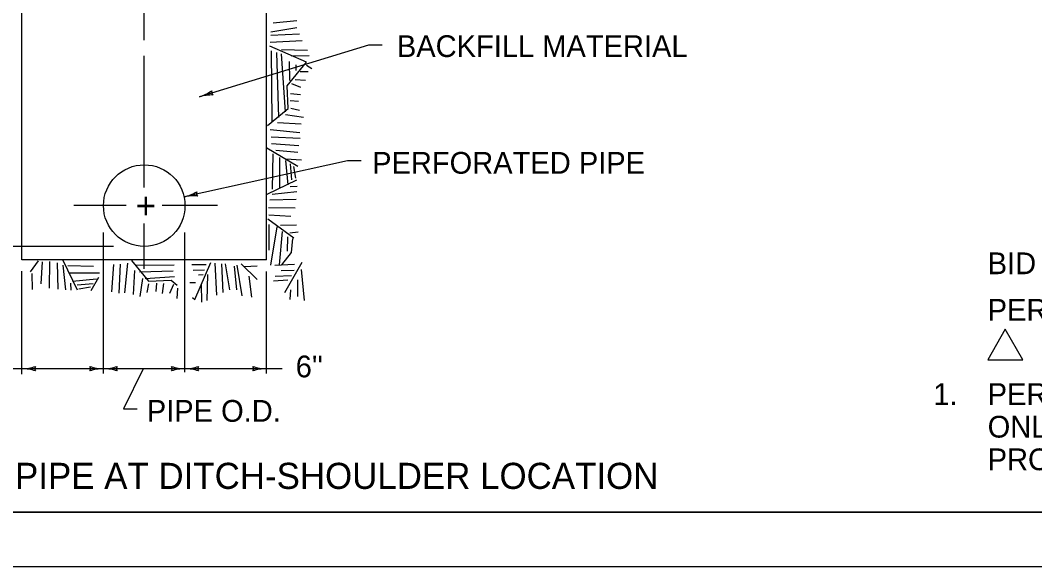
# Model space of a CAD drawing. Extents: x 997.6 to 1036.6, y 998.9 to 1022.5.
# Drawn here: x 1011.86 to 1021.2, y 1000 to 1005.02 of the extents above; entities that cross this region are included whole.
import ezdxf

# ---------------------------------------------------------------- set-up
doc = ezdxf.new("R2010")
doc.units = 0
for name, color, linetype in [('1', 7, 'Continuous'), ('10', 7, 'Continuous'), ('11', 7, 'Continuous'), ('14', 7, 'Continuous'), ('Default', 7, 'Continuous')]:
    doc.layers.add(name, color=color, linetype=linetype)

msp = doc.modelspace()

# ---------------------------------------------------------------- linework, layer by layer
at = {"layer": '1'}
for p, q in [((1011.8803, 1002.8207), (1011.8803, 1005.8965)), ((1014.1303, 1002.8207), (1014.1303, 1005.9433)), ((1013.0053, 1004.8402), (1013.0053, 1005.1087)), ((1015.0683, 1004.7965), (1013.5138, 1004.3208)), ((1015.1933, 1004.7965), (1015.0683, 1004.7965)), ((1013.0053, 1003.4858), (1013.0053, 1004.6966)), ((1014.8763, 1003.7321), (1013.3715, 1003.4012)), ((1015.0013, 1003.7321), (1014.8763, 1003.7321)), ((1012.84, 1003.3206), (1012.3568, 1003.3206)), ((1013.6794, 1003.3206), (1013.1705, 1003.3206)), ((1013.0053, 1002.7389), (1013.0053, 1003.1553)), ((1012.6303, 1001.7764), (1012.6303, 1003.0743)), ((1013.3803, 1001.788), (1013.3803, 1003.0743)), ((1012.7228, 1002.9456), (1010.8393, 1002.9456)), ((1014.1303, 1002.8207), (1011.8803, 1002.8207)), ((1011.8803, 1001.7707), (1011.8803, 1002.7173)), ((1014.1303, 1001.7764), (1014.1303, 1002.7143)), ((1012.6303, 1001.8207), (1011.7019, 1001.8207)), ((1013.3803, 1001.8207), (1012.6303, 1001.8207)), ((1012.9941, 1001.8207), (1012.8153, 1001.4531)), ((1014.2748, 1001.8207), (1013.3803, 1001.8207)), ((1012.8153, 1001.4531), (1012.9403, 1001.4531))]:
    msp.add_line(p, q, dxfattribs=at)
for points in [[(1014.1914, 1005.0025), (1014.4105, 1005.0225)], [(1014.1692, 1004.9183), (1014.4083, 1004.9583)], [(1014.1631, 1004.8227), (1014.4582, 1004.8398)], [(1014.1696, 1004.8867), (1014.4333, 1004.8991)], [(1014.1405, 1004.056), (1014.3291, 1004.2148), (1014.3212, 1004.4223), (1014.4975, 1004.6407), (1014.1595, 1004.7867)], [(1014.1834, 1004.0969), (1014.1763, 1004.7433)], [(1014.2676, 1004.757), (1014.5076, 1004.7491)], [(1014.2426, 1004.1296), (1014.2243, 1004.7281)], [(1014.3058, 1004.1827), (1014.2683, 1004.7168)], [(1014.3442, 1004.4704), (1014.3412, 1004.6464)], [(1014.3566, 1004.6982), (1014.524, 1004.701)], [(1014.4032, 1004.5637), (1014.4023, 1004.615)], [(1014.4393, 1004.5523), (1014.5144, 1004.5538)], [(1014.498, 1004.6133), (1014.5463, 1004.5816)], [(1014.3927, 1004.4798), (1014.4883, 1004.4731)], [(1014.3609, 1004.4427), (1014.4417, 1004.4082)], [(1014.3474, 1004.2868), (1014.4236, 1004.2804)], [(1014.3506, 1004.3511), (1014.443, 1004.3407)], [(1014.3529, 1004.2152), (1014.4334, 1004.197)], [(1014.2314, 1004.0857), (1014.4509, 1004.0735)], [(1014.3063, 1004.1588), (1014.4703, 1004.1335)], [(1014.165, 1004.0207), (1014.437, 1003.9936)], [(1014.1739, 1003.9533), (1014.4415, 1003.9417)], [(1014.1321, 1003.8528), (1014.4186, 1003.6819)], [(1014.1752, 1003.8928), (1014.4273, 1003.8733)], [(1014.2162, 1003.8303), (1014.4198, 1003.8133)], [(1014.1867, 1003.4703), (1014.1928, 1003.7974)], [(1014.2538, 1003.4878), (1014.2533, 1003.7625)], [(1014.3089, 1003.7517), (1014.4536, 1003.7423)], [(1014.3293, 1003.5129), (1014.3093, 1003.7363)], [(1014.3645, 1003.5573), (1014.35, 1003.7046)], [(1014.4001, 1003.5739), (1014.382, 1003.6813)], [(1014.1356, 1003.4258), (1014.4088, 1003.5579)], [(1014.1833, 1003.4267), (1014.4107, 1003.4503)], [(1014.3493, 1003.497), (1014.4134, 1003.4982)], [(1014.1602, 1003.3743), (1014.4034, 1003.3785)], [(1014.1495, 1003.3023), (1014.3928, 1003.299)], [(1014.1437, 1003.199), (1014.3816, 1003.0229)], [(1014.1508, 1003.2348), (1014.3542, 1003.2223)], [(1014.1563, 1002.9114), (1014.1563, 1003.1471)], [(1014.1708, 1002.7716), (1014.2285, 1003.1245)], [(1014.2494, 1002.775), (1014.2771, 1003.0808)], [(1014.2599, 1003.1412), (1014.4076, 1003.1436)], [(1014.3449, 1003.0702), (1014.4207, 1003.08)], [(1014.3238, 1002.9025), (1014.3256, 1003.034)], [(1014.36, 1002.8878), (1014.3738, 1003.0193)], [(1014.2704, 1002.7759), (1014.36, 1002.8878)], [(1012.0298, 1002.8115), (1011.9564, 1002.7123)], [(1012.0657, 1002.8044), (1012.0532, 1002.601)], [(1012.1331, 1002.8057), (1012.1298, 1002.5623)], [(1012.2052, 1002.795), (1012.2093, 1002.5518)], [(1012.2567, 1002.8196), (1012.3888, 1002.5463)], [(1012.7236, 1002.78), (1012.7042, 1002.5278)], [(1012.7842, 1002.7813), (1012.7725, 1002.5137)], [(1012.8515, 1002.7902), (1012.8244, 1002.5182)], [(1012.8868, 1002.8147), (1013.0456, 1002.6261), (1013.2532, 1002.634), (1013.3073, 1002.5903)], [(1012.9278, 1002.7718), (1013.2797, 1002.7757)], [(1013.4446, 1002.7775), (1013.5741, 1002.7789)], [(1013.449, 1002.4758), (1013.4715, 1002.4577), (1013.6175, 1002.7957)], [(1013.6535, 1002.7921), (1013.6707, 1002.497)], [(1013.7175, 1002.7856), (1013.7299, 1002.5219)], [(1013.7492, 1002.786), (1013.7892, 1002.5469)], [(1013.897, 1002.7846), (1014.0447, 1002.6397)], [(1014.208, 1002.7732), (1014.3878, 1002.781)], [(1014.4551, 1002.7984), (1014.296, 1002.5198)], [(1011.972, 1002.6953), (1011.9744, 1002.5476)], [(1012.2575, 1002.7719), (1012.2811, 1002.5445)], [(1012.3011, 1002.7685), (1012.5371, 1002.7641)], [(1012.3186, 1002.7013), (1012.5933, 1002.7018)], [(1012.9165, 1002.7238), (1012.9043, 1002.5043)], [(1012.9604, 1002.7126), (1013.2707, 1002.7221)], [(1013.4565, 1002.7278), (1013.5589, 1002.7308)], [(1013.5033, 1002.6838), (1013.5477, 1002.6868)], [(1013.5878, 1002.6876), (1013.5799, 1002.4476)], [(1013.8333, 1002.7638), (1013.8533, 1002.5447)], [(1013.857, 1002.7717), (1013.9021, 1002.4893)], [(1013.929, 1002.7611), (1014.0457, 1002.7662)], [(1014.2666, 1002.7223), (1014.3848, 1002.7256)], [(1014.4484, 1002.7342), (1014.4773, 1002.4478)], [(1012.3278, 1002.6058), (1012.329, 1002.5418)], [(1012.3438, 1002.6258), (1012.5671, 1002.6459)], [(1012.3881, 1002.5907), (1012.5354, 1002.6052)], [(1012.5853, 1002.6583), (1012.5128, 1002.5366)], [(1012.9896, 1002.6489), (1012.9643, 1002.4848)], [(1013.0135, 1002.6493), (1013.285, 1002.6684)], [(1013.046, 1002.6023), (1013.0278, 1002.5218)], [(1013.1177, 1002.6078), (1013.1113, 1002.5316)], [(1013.1819, 1002.6046), (1013.1715, 1002.5122)], [(1013.2735, 1002.5943), (1013.239, 1002.5135)], [(1013.4241, 1002.6131), (1013.4773, 1002.614)], [(1013.529, 1002.5986), (1013.5318, 1002.4312)], [(1013.9665, 1002.6703), (1013.9937, 1002.4787)], [(1014.1957, 1002.6276), (1014.3262, 1002.6364)], [(1014.2108, 1002.6728), (1014.3615, 1002.6773)], [(1014.4143, 1002.638), (1014.417, 1002.486)], [(1012.4048, 1002.5551), (1012.5121, 1002.5732)], [(1013.3107, 1002.5625), (1013.3039, 1002.4668)], [(1014.3519, 1002.5448), (1014.3449, 1002.4576)]]:
    msp.add_lwpolyline(points, dxfattribs=at)
msp.add_circle((1013.0053, 1003.3205), 0.375, dxfattribs=at)
for centre, radius, start, end in [((1013.3994, 1004.6947), 0.3909, 287.01376, 305.68254), ((1013.656, 1004.3643), 0.0313, 155.78836, 237.90505), ((1013.3994, 1004.6947), 0.3909, 287.00154, 287.01376), ((1013.6282, 1003.947), 0.3909, 88.36092, 107.00765), ((1013.2875, 1003.783), 0.3909, 282.40276, 301.07154), ((1013.5167, 1003.4331), 0.0313, 151.17736, 233.29405), ((1013.2875, 1003.783), 0.3909, 282.39053, 282.40276), ((1013.4555, 1003.0194), 0.3909, 83.74992, 102.39665), ((1011.8803, 1002.2116), 0.3909, 269.98778, 270), ((1011.8803, 1002.2116), 0.3909, 270, 288.66878), ((1011.8803, 1001.4297), 0.3909, 71.34716, 89.99389), ((1012.0289, 1001.8206), 0.0313, 138.7746, 220.89129), ((1012.4816, 1001.8207), 0.0313, 318.7746, 40.89129), ((1012.6303, 1001.4297), 0.3909, 90, 108.66878), ((1012.6303, 1002.2116), 0.3909, 251.34716, 269.99389), ((1012.6303, 1002.2116), 0.3909, 269.98778, 270), ((1012.6303, 1002.2116), 0.3909, 270, 288.66878), ((1012.6303, 1001.4297), 0.3909, 71.34716, 89.99389), ((1012.6303, 1001.4297), 0.3909, 89.98778, 90), ((1012.7789, 1001.8206), 0.0313, 138.7746, 220.89129), ((1013.2316, 1001.8207), 0.0313, 318.7746, 40.89129), ((1013.3803, 1001.4297), 0.3909, 90, 108.66878), ((1013.3803, 1002.2116), 0.3909, 251.34716, 269.99389), ((1013.3803, 1002.2116), 0.3909, 269.98778, 270), ((1013.3803, 1002.2116), 0.3909, 270, 288.66878), ((1013.3803, 1001.4297), 0.3909, 89.98778, 90), ((1013.3803, 1001.4297), 0.3909, 71.34716, 89.99389), ((1013.5289, 1001.8206), 0.0313, 138.7746, 220.89129), ((1013.9816, 1001.8207), 0.0313, 318.7746, 40.89129), ((1014.1303, 1001.4297), 0.3909, 90, 108.66878), ((1014.1303, 1002.2116), 0.3909, 251.34716, 269.99389), ((1014.1303, 1001.4297), 0.3909, 89.98778, 90)]:
    msp.add_arc(centre, radius, start, end, dxfattribs=at)
at = {"layer": '10'}
msp.add_line((1035.5, 1000.5), (1007, 1000.5), dxfattribs=at)
at = {"layer": '11'}
msp.add_lwpolyline([(1007, 1000.5), (1035.5, 1000.5), (1035.5, 1021.5), (1007, 1021.5)], close=True, dxfattribs=at)
at = {"layer": '14'}
msp.add_line((1036, 1000), (1000, 1000), dxfattribs=at)
at = {"layer": 'Default'}
msp.add_lwpolyline([(1020.7669, 1001.9025), (1021.0918, 1001.9025), (1020.9293, 1002.1838)], close=True, dxfattribs=at)

# ---------------------------------------------------------------- texts
at = {"layer": '1'}
for s, height, p in [('BACKFILL MATERIAL', 0.2, (1015.3302, 1004.6868)), ('PERFORATED PIPE', 0.2, (1015.1024, 1003.6137)), ('+', 0.24, (1012.9268, 1003.2006)), ("6''", 0.2, (1014.3991, 1001.7414)), ('PERFORATED PIPE TO BE CONSTRUCTED AS DETAILED', 0.2, (1020.7669, 1001.4873)), ('PIPE O.D.', 0.2, (1013.0287, 1001.3327)), ('ONLY WHEN SPECIFICALLY CALLED FOR ON THE SOIL', 0.2, (1020.7669, 1001.1873)), ('PROFILE, PLAN SHT. OR BOTH.', 0.2, (1020.7669, 1000.8873)), ('PERFORATED PIPE AT DITCH-SHOULDER LOCATION', 0.24, (1009.5338, 1000.7153))]:
    msp.add_text(s, height=height, dxfattribs=at).set_placement(p)
at = {"layer": 'Default'}
for s, p in [('BID ITEM AND UNIT TO BID', (1020.7669, 1002.6898)), ('PERFORATED PIPE-', (1020.7669, 1002.2613)), ('1.', (1020.2669, 1001.4873))]:
    msp.add_text(s, height=0.2, dxfattribs=at).set_placement(p)

doc.saveas('drawing.dxf')
